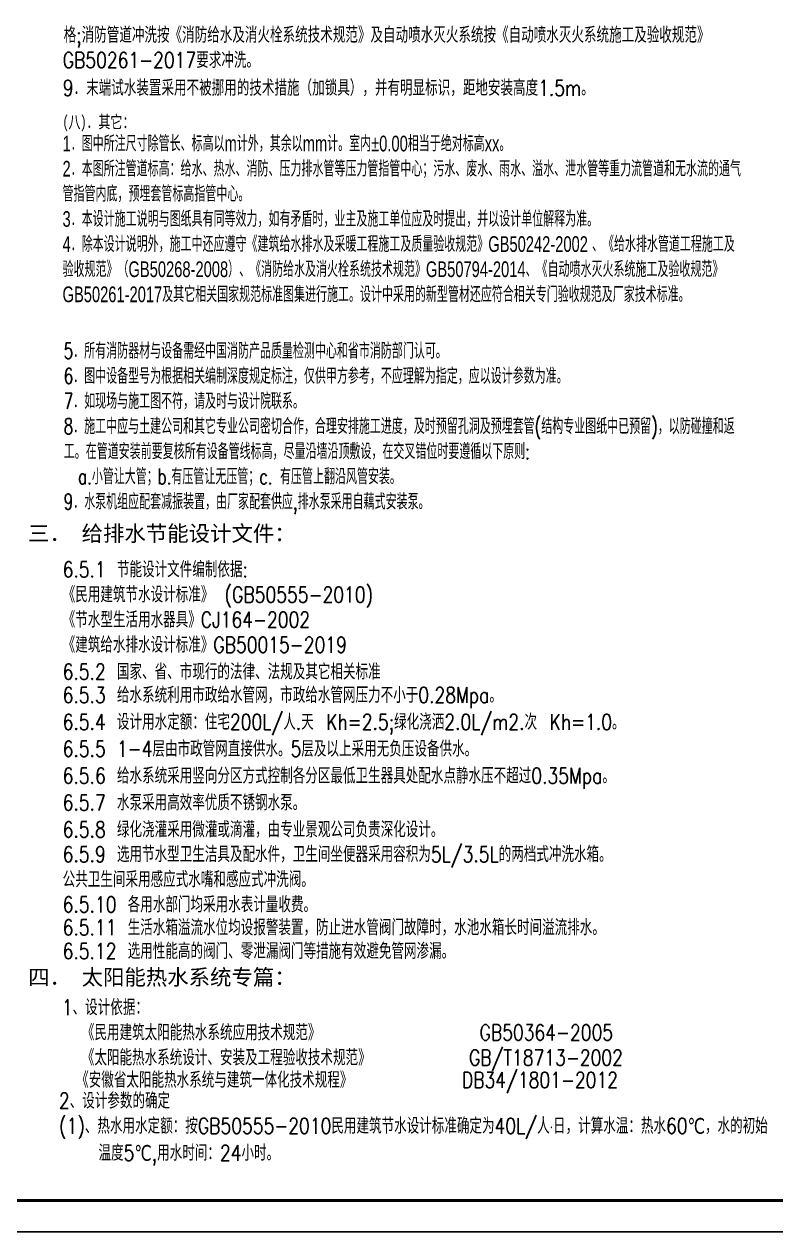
# Model space of a CAD drawing. Extents: x 27938 to 1507990, y 110129 to 923079.
# Drawn here: x 447319 to 471264, y 505657 to 544112 of the extents above; entities that cross this region are included whole.
import ezdxf

# ---------------------------------------------------------------- set-up
doc = ezdxf.new("R2010")
doc.units = 0
doc.header["$LTSCALE"] = 1000
doc.header["$MEASUREMENT"] = 0
for name, color, linetype in [('0s-水标注', 7, 'Continuous'), ('0s_水标注', 7, 'Continuous'), ('图框', 140, 'Continuous')]:
    doc.layers.add(name, color=color, linetype=linetype)
doc.layers.add('yichutu', color=7, linetype='Continuous', true_color=0xffffff, plot=False)
doc.styles.add('HZ', font='txt', dxfattribs={"bigfont": 'hztxt'})
doc.styles.add('HZTXT', font='COMPLEX', dxfattribs={"width": 0.7, "bigfont": 'HZTXT'})

# ---------------------------------------------------------------- blocks, each defined once
blk = doc.blocks.new('TK')
at = {"layer": '图框'}
blk.add_lwpolyline([(465375, 548714), (549475, 548714), (549475, 489314), (465375, 489314)], close=True, dxfattribs=at)
blk.add_lwpolyline([(465375, 548714), (549475, 548714), (549475, 489314), (465375, 489314)], close=True, dxfattribs=at)
at = {"layer": '图框', "const_width": 100}
blk.add_lwpolyline([(548475, 490314), (548475, 547714), (467875, 547714), (467875, 490314)], close=True, dxfattribs=at)
blk = doc.blocks.new('yct-841-594-84100-59399.9999999999-100-1000.0')
at = {"layer": 'yichutu', "color": 7, "true_color": 0xffffff}
blk.add_lwpolyline([(0, 0), (0, 59400), (84100, 59400), (84100, 0)], close=True, dxfattribs=at)

msp = doc.modelspace()

# ---------------------------------------------------------------- block references
msp.add_blockref('TK', (-44377.6, 16343.3))
at = {"layer": 'yichutu'}
msp.add_blockref('yct-841-594-84100-59399.9999999999-100-1000.0', (420997.4, 505657), dxfattribs=at)

# ---------------------------------------------------------------- texts
at = {"layer": '0s-水标注', "char_height": 500, "width": 14500, "attachment_point": 1, "style": 'HZ'}
for s, insert in [('\\P{\\fSimHei|b0|i0|c134|p2;三． 给排水节能设计文件：}', (447445.1, 528979.4)), ('\\P{\\fSimHei|b0|i0|c134|p2;四． 太阳能热水系统专篇：}', (447445.1, 514849.8))]:
    msp.add_mtext(s, dxfattribs=dict(at, insert=insert))
at = {"layer": '0s_水标注', "color": 7, "style": 'HZ', "width": 0.8}
for s, p in [('格;消防管道冲洗按《消防给水及消火栓系统技术规范》及自动喷水灭火系统按《自动喷水灭火系统施工及验收规范》', (448579.4, 543517)), ('GB50261-2017要求冲洗。', (448549.2, 542717))]:
    msp.add_text(s, height=500, dxfattribs=at).set_placement(p)
at = {"layer": '0s_水标注', "color": 0, "style": 'HZ', "width": 0.8}
for s, p in [('9．末端试水装置采用不被挪用的技术措施（加锁具），并有明显标识，距地安装高度1.5m。', (448549.2, 541831.9)), ('6.5.4 设计用水定额：住宅200L/人.天\u3000Kh=2.5;绿化浇洒2.0L/m2.次\u3000Kh=1.0。', (448547.1, 521642.5)), ('6.5.5 1-4层由市政管网直接供水。5层及以上采用无负压设备供水。 ', (448547.1, 520786.4))]:
    msp.add_text(s, height=500, dxfattribs=at).set_placement(p)
at = {"layer": '0s_水标注', "style": 'HZ', "width": 0.8}
for s, p in [('6.5.1 节能设计文件编制依据:', (448547.1, 526498.7)), ('《民用建筑节水设计标准》 (GB50555-2010)', (448547.1, 525698.7)), ('《节水型生活用水器具》CJ164-2002', (448547.1, 524898.7)), ('《建筑给水排水设计标准》GB50015-2019', (448547.1, 524098.7)), ('6.5.2 国家、省、市现行的法律、法规及其它相关标准 ', (448547.1, 523242.5)), ('6.5.3 给水系统利用市政给水管网，市政给水管网压力不小于0.28Mpa。', (448547.1, 522498.7)), ('6.5.6 给水系统采用竖向分区方式控制各分区最低卫生器具处配水点静水压不超过0.35Mpa。 ', (448547.1, 519930.2)), ('6.5.7 水泵采用高效率优质不锈钢水泵。 ', (448547.1, 519074.1)), ('6.5.8 绿化浇灌采用微灌或滴灌，由专业景观公司负责深化设计。 ', (448547.1, 518217.9)), ('6.5.9 选用节水型卫生洁具及配水件，卫生间坐便器采用容积为5L/3.5L的两档式冲洗水箱。', (448547.1, 517429.7)), ('公共卫生间采用感应式水嘴和感应式冲洗阀。 ', (448547.1, 516629.7)), ('6.5.10 各用水部门均采用水表计量收费。', (448547.1, 515829.7)), ('6.5.11 生活水箱溢流水位均设报警装置，防止进水管阀门故障时，水池水箱长时间溢流排水。 ', (448547.1, 515098.7)), ('6.5.12 选用性能高的阀门、零泄漏阀门等措施有效避免管网渗漏。', (448547.1, 514346.7)), ('1、设计依据：', (448519.5, 512554.9)), (' 《民用建筑太阳能热水系统应用技术规范》             GB50364-2005', (448800.8, 511754.9)), (' 《太阳能热水系统设计、安装及工程验收技术规范》        GB/T18713-2002', (448800.8, 510954.9)), ('2、设计参数的确定', (448427, 509581.2)), ('(1)、热水用水定额：按GB50555-2010民用建筑节水设计标准确定为40L/人·日，计算水温：热水60℃，水的初始', (448429.9, 508781.2)), ('温度5℃,用水时间：24小时。', (449687, 507921.2))]:
    msp.add_text(s, height=500, dxfattribs=at).set_placement(p)
at = {"layer": '0s_水标注', "color": 1, "style": 'HZ', "width": 0.8}
msp.add_text('《安徽省太阳能热水系统与建筑一体化技术规程》         DB34/1801-2012', height=500, dxfattribs=at).set_placement((448975.5, 510244.5))
at = {"layer": '0s_水标注', "char_height": 500, "width": 21570.464, "attachment_point": 1, "line_spacing_factor": 0.96, "style": 'HZTXT'}
for s, insert in [('{\\fSimHei|b0|i0|c134|p2;\\H0.8x;\\C7;(八)．其它：\\P\\Fros,hztxt|c134;\\H1.25x;1．图中所注尺寸除管长、标高以m计外，其余以mm计。室内±0.00相当于绝对标高xx。\\P2．本图所注管道标高：给水、热水、消防、压力排水管等压力管指管中心；污水、废水、雨水、溢水、泄水管等重力流管道和无水流的通气管指管内底，预埋套管标高指管中心。\\P3．本设计施工说明与图纸具有同等效力，如有矛盾时，业主及施工单位应及时提出，并以设计单位解释为准。\\P4．除本设计说明外，施工中还应遵守《建筑给水排水及采暖工程施工及质量验收规范》GB50242-2002 、《给水排水管道工程施工及验收规范》（GB50268-2008）、《消防给水及消火栓系统技术规范》GB50794-2014、《自动喷水灭火系统施工及验收规范》 GB50261-2017及其它相关国家规范标准图集进行施工。设计中采用的新型管材还应符合相关专门验收规范及厂家技术标准。}', (448542.2, 541200.1)), ('\\pi458.3;{\\C7;\\P\\pi0;5．所有消防器材与设备需经中国消防产品质量检测中心和省市消防部门认可。\\P6．图中设备型号为根据相关编制深度规定标注，仅供甲方参考，不应理解为指定，应以设计参数为准。\\P7．如现场与施工图不符，请及时与设计院联系。\\P8．施工中应与土建公司和其它专业公司密切合作，合理安排施工进度，及时预留孔洞及预埋套管(结构专业图纸中已预留)，以防碰撞和返工。在管道安装前要复核所有设备管线标高，尽量沿墙沿顶敷设，在交叉错位时要遵循以下原则:\\P\\pi458.3;a.小管让大管；b.有压管让无压管；c. 有压管上翻沿风管安装。\\P\\pi0;9．水泵机组应配套减振装置，由厂家配套供应,排水泵采用自藕式安装泵。}', (448581.8, 534760.1))]:
    msp.add_mtext(s, dxfattribs=dict(at, insert=insert))

doc.saveas('drawing.dxf')
